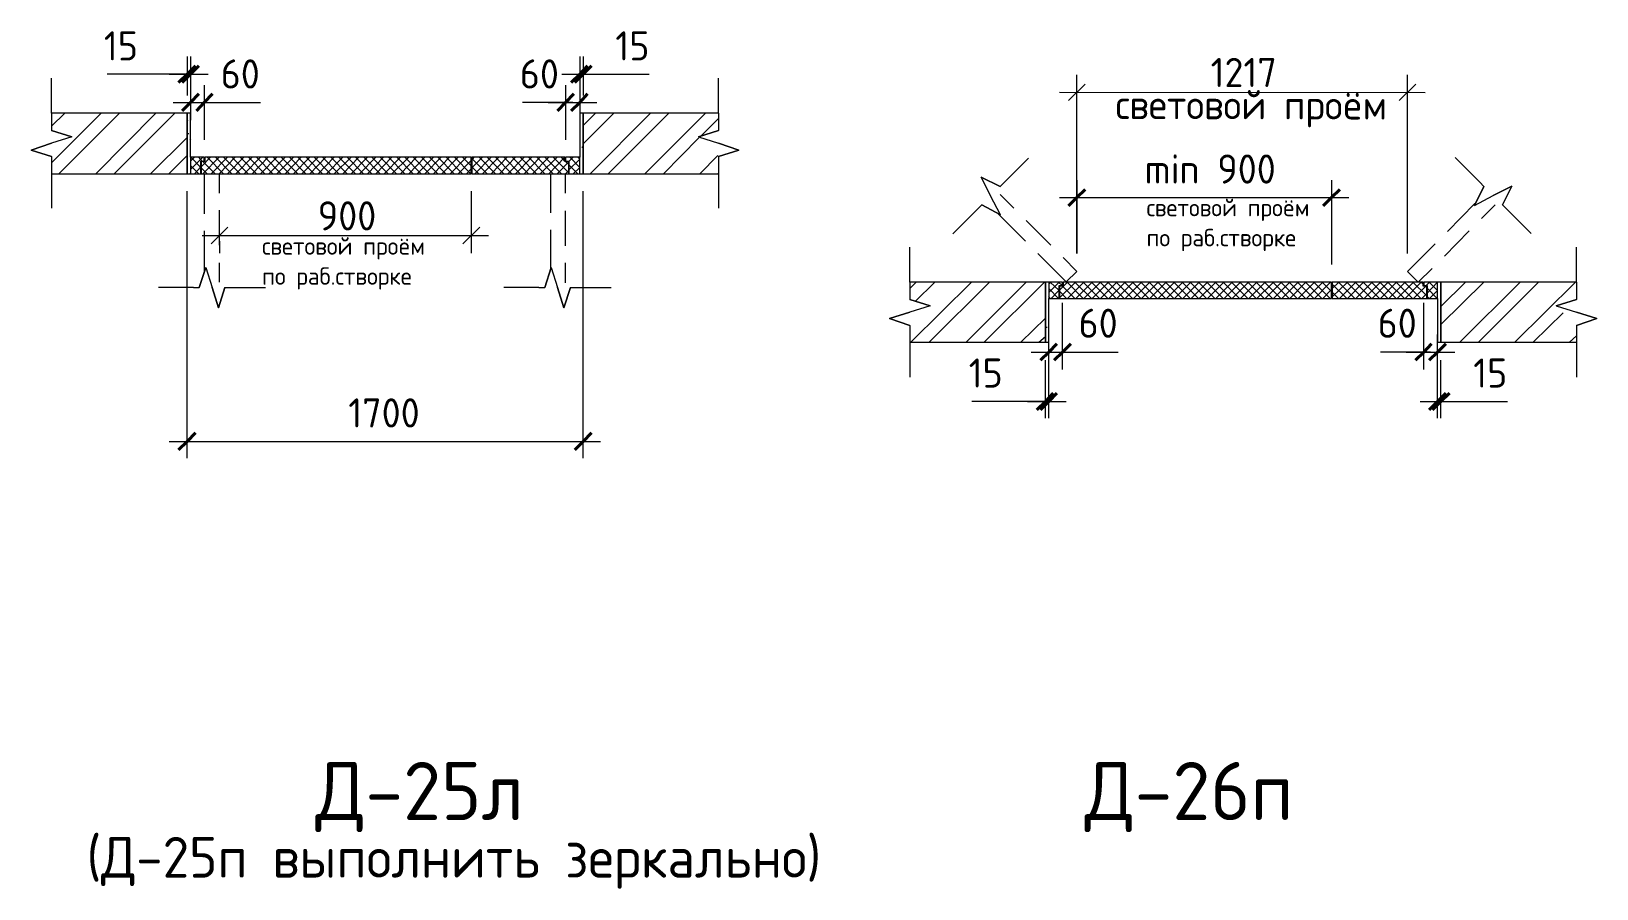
# Model space of a CAD drawing. Header units: millimetres. Extents: x -11345 to 411485, y -9810 to 73012.
# Drawn here: x -3623.7 to -3489.2, y 70208.7 to 70282.4 of the extents above; entities that cross this region are included whole.
import ezdxf

# ---------------------------------------------------------------- set-up
doc = ezdxf.new("R2010")
doc.units = ezdxf.units.MM
for name, color, linetype in [('PDF _0', 7, 'Continuous'), ('PDF _Аннотация', 7, 'Continuous'), ('PDF _Линии', 7, 'Continuous'), ('PDF _Размеры', 7, 'Continuous'), ('PDF _Размеры-50', 7, 'Continuous'), ('PDF _Текст', 7, 'Continuous'), ('PDF _Узлы', 7, 'Continuous')]:
    doc.layers.add(name, color=color, linetype=linetype)
doc.styles.add('PDF GOST Common', font='GOST_Common.ttf')

msp = doc.modelspace()

# ---------------------------------------------------------------- linework, layer by layer
at = {"layer": 'PDF _0', "lineweight": 20}
for points in [[(-3533.15165, 70277.829), (-3534.59097, 70276.43201)], [(-3506.18548, 70276.43201), (-3504.74615, 70277.829)], [(-3606.8112, 70265.55241), (-3608.25053, 70264.11308)], [(-3586.61832, 70264.11308), (-3585.179, 70265.55241)]]:
    msp.add_lwpolyline(points, dxfattribs=at)
at = {"layer": 'PDF _Аннотация', "lineweight": 20}
for points in [[(-3621.96644, 70275.33135), (-3621.96644, 70278.337)], [(-3564.64746, 70275.33135), (-3564.64746, 70278.337)], [(-3620.23079, 70273.29936), (-3621.96644, 70273.84969), (-3620.23079, 70273.29936), (-3621.96644, 70272.74903), (-3623.7021, 70272.15637), (-3621.96644, 70271.60604), (-3623.7021, 70272.15637), (-3621.96644, 70272.74903)], [(-3566.38311, 70273.29936), (-3564.64746, 70273.84969), (-3566.38311, 70273.29936), (-3564.64746, 70272.74903), (-3562.9118, 70272.15637), (-3564.64746, 70271.60604), (-3562.9118, 70272.15637), (-3564.64746, 70272.74903)], [(-3540.1366, 70269.36239), (-3538.01995, 70271.47904)], [(-3499.24285, 70269.40472), (-3501.35951, 70271.52137)], [(-3621.96644, 70270.12438), (-3621.96644, 70267.16106)], [(-3564.64746, 70270.12438), (-3564.64746, 70267.16106)], [(-3540.43294, 70266.61073), (-3542.04159, 70267.4574), (-3540.43294, 70266.61073), (-3541.2796, 70268.21939), (-3542.08393, 70269.82805), (-3540.47527, 70269.02372), (-3542.08393, 70269.82805), (-3541.2796, 70268.21939)], [(-3499.70852, 70267.41506), (-3498.90419, 70269.02372), (-3499.70852, 70267.41506), (-3498.09986, 70268.26173), (-3496.4912, 70269.06605), (-3497.29553, 70267.4574), (-3496.4912, 70269.06605), (-3498.09986, 70268.26173)], [(-3542.42259, 70267.0764), (-3544.53924, 70264.95974)], [(-3496.95687, 70267.11873), (-3494.84021, 70265.00208)], [(-3548.22222, 70260.8111), (-3548.22222, 70263.81675)], [(-3490.94557, 70260.8111), (-3490.94557, 70263.81675)], [(-3608.71619, 70262.0811), (-3609.26652, 70260.34544), (-3608.71619, 70262.0811), (-3608.16586, 70260.34544), (-3607.61553, 70258.60978), (-3607.0652, 70260.34544), (-3607.61553, 70258.60978), (-3608.16586, 70260.34544)], [(-3579.0407, 70262.0811), (-3579.59103, 70260.34544), (-3579.0407, 70262.0811), (-3578.49037, 70260.34544), (-3577.94004, 70258.60978), (-3577.38971, 70260.34544), (-3577.94004, 70258.60978), (-3578.49037, 70260.34544)], [(-3609.77452, 70260.34544), (-3612.78016, 70260.34544)], [(-3606.59954, 70260.34544), (-3603.59389, 70260.34544)], [(-3580.09903, 70260.34544), (-3583.10468, 70260.34544)], [(-3576.88172, 70260.34544), (-3573.87607, 70260.34544)], [(-3546.48657, 70258.77912), (-3548.22222, 70259.32945), (-3546.48657, 70258.77912), (-3548.22222, 70258.22879), (-3549.95788, 70257.67846), (-3548.22222, 70257.08579), (-3549.95788, 70257.67846), (-3548.22222, 70258.22879)], [(-3492.68122, 70258.77912), (-3490.94557, 70259.32945), (-3492.68122, 70258.77912), (-3490.94557, 70258.22879), (-3489.20991, 70257.67846), (-3490.94557, 70257.08579), (-3489.20991, 70257.67846), (-3490.94557, 70258.22879)], [(-3548.22222, 70255.64647), (-3548.22222, 70252.64082)], [(-3490.94557, 70255.64647), (-3490.94557, 70252.64082)]]:
    msp.add_lwpolyline(points, dxfattribs=at)
at = {"layer": 'PDF _Линии', "lineweight": 9}
for points in [[(-3621.96644, 70270.12438), (-3610.32485, 70270.12438), (-3610.32485, 70275.33135), (-3621.96644, 70275.33135)], [(-3610.02851, 70271.56371), (-3610.02851, 70275.33135), (-3610.32485, 70275.33135), (-3610.32485, 70270.12438), (-3610.02851, 70270.12438)], [(-3576.58538, 70270.12438), (-3576.28905, 70270.12438), (-3576.28905, 70275.33135), (-3576.58538, 70275.33135), (-3576.58538, 70271.56371)], [(-3564.64746, 70275.33135), (-3576.28905, 70275.33135), (-3576.28905, 70270.12438), (-3564.64746, 70270.12438)], [(-3548.22222, 70255.64647), (-3536.58063, 70255.64647), (-3536.58063, 70260.8111), (-3548.22222, 70260.8111)], [(-3536.28429, 70260.8111), (-3536.58063, 70260.8111), (-3536.58063, 70255.64647), (-3536.28429, 70255.64647), (-3536.28429, 70259.41411)], [(-3502.8835, 70259.41411), (-3502.8835, 70255.64647), (-3502.58716, 70255.64647), (-3502.58716, 70260.8111), (-3502.8835, 70260.8111)], [(-3490.94557, 70260.8111), (-3502.58716, 70260.8111), (-3502.58716, 70255.64647), (-3490.94557, 70255.64647)]]:
    msp.add_lwpolyline(points, dxfattribs=at)
for points in [[(-3609.13952, 70270.12438), (-3609.13952, 70271.22504), (-3608.84319, 70271.22504), (-3608.84319, 70271.56371), (-3610.02851, 70271.56371), (-3610.02851, 70270.12438)], [(-3585.89866, 70270.12438), (-3585.89866, 70271.56371), (-3608.80086, 70271.56371), (-3608.80086, 70271.18271), (-3609.09719, 70271.18271), (-3609.09719, 70270.12438)], [(-3585.85633, 70271.56371), (-3585.85633, 70270.12438), (-3577.51671, 70270.12438), (-3577.51671, 70271.18271), (-3577.85538, 70271.18271), (-3577.85538, 70271.56371)], [(-3577.51671, 70270.12438), (-3576.58538, 70270.12438), (-3576.58538, 70271.56371), (-3577.81304, 70271.56371), (-3577.81304, 70271.22504), (-3577.51671, 70271.22504)], [(-3535.3953, 70259.41411), (-3535.3953, 70260.51477), (-3535.09897, 70260.51477), (-3535.09897, 70260.8111), (-3536.28429, 70260.8111), (-3536.28429, 70259.41411)], [(-3511.98511, 70259.41411), (-3511.98511, 70260.8111), (-3535.05663, 70260.8111), (-3535.05663, 70260.47244), (-3535.35297, 70260.47244), (-3535.35297, 70259.41411)], [(-3511.94277, 70260.8111), (-3511.94277, 70259.41411), (-3503.81482, 70259.41411), (-3503.81482, 70260.47244), (-3504.11116, 70260.47244), (-3504.11116, 70260.8111)], [(-3503.77249, 70259.41411), (-3502.8835, 70259.41411), (-3502.8835, 70260.8111), (-3504.06882, 70260.8111), (-3504.06882, 70260.51477), (-3503.77249, 70260.51477)]]:
    msp.add_lwpolyline(points, close=True, dxfattribs=at)
at = {"layer": 'PDF _Линии', "lineweight": 20}
for points in [[(-3608.84319, 70270.12438), (-3608.84319, 70266.6954)], [(-3607.53086, 70268.47339), (-3607.53086, 70270.12438)], [(-3579.08304, 70270.12438), (-3579.08304, 70266.78007)], [(-3577.81304, 70268.47339), (-3577.81304, 70270.12438)], [(-3540.47527, 70268.34639), (-3539.28994, 70267.16106)], [(-3607.53086, 70263.98608), (-3607.53086, 70266.99173)], [(-3577.81304, 70263.94375), (-3577.81304, 70266.9494)], [(-3502.03683, 70265.17141), (-3499.66618, 70267.5844)], [(-3497.93053, 70267.4574), (-3499.11585, 70266.27207)], [(-3538.27395, 70264.32475), (-3540.68693, 70266.73773)], [(-3538.23162, 70266.10274), (-3536.11496, 70263.98608)], [(-3608.84319, 70265.21374), (-3608.84319, 70261.78476)], [(-3579.08304, 70265.29841), (-3579.08304, 70261.91176)], [(-3503.34916, 70261.99643), (-3504.53449, 70260.8111), (-3505.46581, 70261.74243), (-3503.09516, 70264.11308)], [(-3500.17418, 70265.21374), (-3502.29083, 70263.05476)], [(-3535.05663, 70262.92776), (-3533.87131, 70261.74243), (-3534.80264, 70260.85344), (-3537.21562, 70263.26642)], [(-3607.53086, 70260.8111), (-3607.53086, 70262.46209)], [(-3577.81304, 70260.76877), (-3577.81304, 70262.46209)]]:
    msp.add_lwpolyline(points, dxfattribs=at)
at = {"layer": 'PDF _Размеры', "lineweight": 20}
for points in [[(-3533.87131, 70263.26642), (-3533.87131, 70278.63333)], [(-3505.46581, 70263.26642), (-3505.46581, 70278.63333)], [(-3535.35297, 70277.15167), (-3503.94182, 70277.10934)], [(-3585.89866, 70268.64272), (-3585.89866, 70263.30875)], [(-3609.01252, 70264.83275), (-3584.417, 70264.83275)], [(-3607.53086, 70264.32475), (-3607.53086, 70263.30875)]]:
    msp.add_lwpolyline(points, dxfattribs=at)
at = {"layer": 'PDF _Размеры-50', "lineweight": 40}
for points in [[(-3611.04451, 70277.956), (-3610.32485, 70278.67566), (-3609.60518, 70279.39532)], [(-3610.74818, 70277.956), (-3610.02851, 70278.67566), (-3609.30885, 70279.39532)], [(-3577.30505, 70277.956), (-3576.58538, 70278.67566), (-3575.90805, 70279.39532)], [(-3577.00871, 70277.956), (-3576.28905, 70278.67566), (-3575.56939, 70279.39532)], [(-3610.74818, 70275.54301), (-3610.02851, 70276.26268), (-3609.30885, 70276.98234)], [(-3609.52052, 70275.54301), (-3608.84319, 70276.26268), (-3608.12353, 70276.98234)], [(-3578.49037, 70275.54301), (-3577.81304, 70276.26268), (-3577.09338, 70276.98234)], [(-3577.30505, 70275.54301), (-3576.58538, 70276.26268), (-3575.90805, 70276.98234)], [(-3534.59097, 70267.37273), (-3533.87131, 70268.09239), (-3533.15165, 70268.76972)], [(-3512.70477, 70267.37273), (-3511.98511, 70268.09239), (-3511.26545, 70268.76972)], [(-3537.00396, 70254.12248), (-3536.28429, 70254.79981), (-3535.60696, 70255.51947)], [(-3535.81863, 70254.12248), (-3535.09897, 70254.79981), (-3534.37931, 70255.51947)], [(-3504.78848, 70254.12248), (-3504.06882, 70254.79981), (-3503.39149, 70255.51947)], [(-3503.60316, 70254.12248), (-3502.8835, 70254.79981), (-3502.16383, 70255.51947)], [(-3537.30029, 70249.84684), (-3536.58063, 70250.5665), (-3535.9033, 70251.28616)], [(-3537.00396, 70249.84684), (-3536.28429, 70250.5665), (-3535.60696, 70251.28616)], [(-3503.60316, 70249.84684), (-3502.8835, 70250.5665), (-3502.16383, 70251.28616)], [(-3503.30683, 70249.84684), (-3502.58716, 70250.5665), (-3501.8675, 70251.28616)], [(-3611.04451, 70246.41786), (-3610.32485, 70247.13752), (-3609.60518, 70247.85718)], [(-3577.00871, 70246.41786), (-3576.28905, 70247.13752), (-3575.56939, 70247.85718)]]:
    msp.add_lwpolyline(points, dxfattribs=at)
at = {"layer": 'PDF _Размеры-50', "lineweight": 20}
for points in [[(-3610.32485, 70280.19965), (-3610.32485, 70278.67566), (-3610.32485, 70276.85534)], [(-3610.02851, 70280.19965), (-3610.02851, 70278.67566), (-3610.02851, 70276.85534), (-3610.02851, 70276.26268), (-3610.02851, 70274.73869)], [(-3576.58538, 70280.19965), (-3576.58538, 70278.67566), (-3576.58538, 70276.85534), (-3576.58538, 70276.26268), (-3576.58538, 70274.73869)], [(-3576.28905, 70280.19965), (-3576.28905, 70278.67566), (-3576.28905, 70276.85534)], [(-3610.15551, 70278.67566), (-3614.51582, 70278.67566), (-3617.1828, 70278.67566)], [(-3611.84884, 70278.67566), (-3608.50452, 70278.67566)], [(-3608.84319, 70277.74433), (-3608.84319, 70276.26268), (-3608.84319, 70273.04536)], [(-3578.10937, 70278.67566), (-3574.80739, 70278.67566)], [(-3577.81304, 70277.74433), (-3577.81304, 70276.26268), (-3577.81304, 70273.04536)], [(-3576.45838, 70278.67566), (-3573.2834, 70278.67566), (-3570.61642, 70278.67566)], [(-3611.51017, 70276.26268), (-3607.3192, 70276.26268)], [(-3609.43585, 70276.26268), (-3607.1922, 70276.26268), (-3604.01722, 70276.26268)], [(-3577.17805, 70276.26268), (-3578.36337, 70276.26268), (-3581.49602, 70276.26268)], [(-3579.2947, 70276.26268), (-3575.10373, 70276.26268)], [(-3533.87131, 70269.57405), (-3533.87131, 70268.09239), (-3533.87131, 70263.26642)], [(-3511.98511, 70269.57405), (-3511.98511, 70268.09239), (-3511.98511, 70262.33509)], [(-3610.32485, 70245.69819), (-3610.32485, 70247.13752), (-3610.32485, 70268.64272)], [(-3576.28905, 70245.69819), (-3576.28905, 70247.13752), (-3576.28905, 70268.64272)], [(-3535.35297, 70268.09239), (-3510.50345, 70268.09239)], [(-3535.09897, 70253.31815), (-3535.09897, 70254.79981), (-3535.09897, 70259.03311)], [(-3504.06882, 70253.31815), (-3504.06882, 70254.79981), (-3504.06882, 70259.03311)], [(-3536.28429, 70249.12717), (-3536.28429, 70250.5665), (-3536.28429, 70254.12248), (-3536.28429, 70254.79981), (-3536.28429, 70256.3238)], [(-3502.8835, 70249.12717), (-3502.8835, 70250.5665), (-3502.8835, 70254.12248), (-3502.8835, 70254.79981), (-3502.8835, 70256.3238)], [(-3537.80828, 70254.79981), (-3533.61731, 70254.79981)], [(-3535.69163, 70254.79981), (-3533.44798, 70254.79981), (-3530.31533, 70254.79981)], [(-3503.47616, 70254.79981), (-3504.61915, 70254.79981), (-3507.79413, 70254.79981)], [(-3505.59281, 70254.79981), (-3501.40184, 70254.79981)], [(-3536.58063, 70249.12717), (-3536.58063, 70250.5665), (-3536.58063, 70254.12248)], [(-3502.58716, 70249.12717), (-3502.58716, 70250.5665), (-3502.58716, 70254.12248)], [(-3536.45363, 70250.5665), (-3540.22127, 70250.5665), (-3542.88825, 70250.5665)], [(-3538.10462, 70250.5665), (-3534.80264, 70250.5665)], [(-3504.36515, 70250.5665), (-3501.06317, 70250.5665)], [(-3502.71416, 70250.5665), (-3499.58152, 70250.5665), (-3496.8722, 70250.5665)], [(-3611.84884, 70247.13752), (-3574.80739, 70247.13752)]]:
    msp.add_lwpolyline(points, dxfattribs=at)
at = {"layer": 'PDF _Узлы', "lineweight": 9}
for points in [[(-3621.96644, 70271.05571), (-3617.6908, 70275.33135)], [(-3621.96644, 70274.23069), (-3620.82345, 70275.33135)], [(-3621.33145, 70270.12438), (-3616.12448, 70275.33135)], [(-3618.15647, 70270.12438), (-3612.99183, 70275.33135)], [(-3616.59014, 70270.12438), (-3611.38317, 70275.33135)], [(-3576.28905, 70274.27302), (-3575.23073, 70275.33135)], [(-3576.28905, 70272.7067), (-3573.6644, 70275.33135)], [(-3575.69639, 70270.12438), (-3570.48942, 70275.33135)], [(-3574.13007, 70270.12438), (-3568.9231, 70275.33135)], [(-3570.99742, 70270.12438), (-3565.79045, 70275.33135)], [(-3566.21378, 70273.34169), (-3564.64746, 70274.86569)], [(-3610.28251, 70274.69635), (-3610.32485, 70274.61169)], [(-3610.32485, 70273.59569), (-3610.15551, 70273.59569)], [(-3613.45749, 70270.12438), (-3610.32485, 70273.25703)], [(-3610.02851, 70273.0877), (-3610.07085, 70273.00303)], [(-3576.28905, 70272.53737), (-3576.41605, 70272.36803)], [(-3569.38876, 70270.12438), (-3566.34078, 70273.2147)], [(-3611.89117, 70270.12438), (-3610.32485, 70271.6907)], [(-3610.02851, 70271.22504), (-3609.68985, 70271.56371)], [(-3610.02851, 70270.50538), (-3608.97019, 70271.56371)], [(-3609.30885, 70270.12438), (-3610.02851, 70270.84404)], [(-3609.13952, 70270.67471), (-3609.98618, 70271.56371)], [(-3609.01252, 70271.22504), (-3609.30885, 70271.56371)], [(-3609.09719, 70270.71704), (-3608.29286, 70271.56371)], [(-3608.97019, 70270.12438), (-3607.5732, 70271.56371)], [(-3607.91186, 70270.12438), (-3608.97019, 70271.18271)], [(-3607.1922, 70270.12438), (-3608.58919, 70271.56371)], [(-3608.25053, 70270.12438), (-3606.85353, 70271.56371)], [(-3606.47254, 70270.12438), (-3607.86953, 70271.56371)], [(-3607.5732, 70270.12438), (-3606.1762, 70271.56371)], [(-3605.75287, 70270.12438), (-3607.1922, 70271.56371)], [(-3606.85353, 70270.12438), (-3605.45654, 70271.56371)], [(-3605.07554, 70270.12438), (-3606.47254, 70271.56371)], [(-3606.13387, 70270.12438), (-3604.73688, 70271.56371)], [(-3604.35588, 70270.12438), (-3605.75287, 70271.56371)], [(-3605.41421, 70270.12438), (-3604.01722, 70271.56371)], [(-3603.63622, 70270.12438), (-3605.03321, 70271.56371)], [(-3604.73688, 70270.12438), (-3603.33989, 70271.56371)], [(-3602.95889, 70270.12438), (-3604.35588, 70271.56371)], [(-3604.01722, 70270.12438), (-3602.62023, 70271.56371)], [(-3602.23923, 70270.12438), (-3603.63622, 70271.56371)], [(-3603.29756, 70270.12438), (-3601.90056, 70271.56371)], [(-3601.51957, 70270.12438), (-3602.91656, 70271.56371)], [(-3602.62023, 70270.12438), (-3601.1809, 70271.56371)], [(-3600.7999, 70270.12438), (-3602.23923, 70271.56371)], [(-3601.90056, 70270.12438), (-3600.50357, 70271.56371)], [(-3600.12257, 70270.12438), (-3601.51957, 70271.56371)], [(-3601.1809, 70270.12438), (-3599.78391, 70271.56371)], [(-3599.40291, 70270.12438), (-3600.7999, 70271.56371)], [(-3600.46124, 70270.12438), (-3599.06425, 70271.56371)], [(-3598.68325, 70270.12438), (-3600.08024, 70271.56371)], [(-3599.78391, 70270.12438), (-3598.38692, 70271.56371)], [(-3598.00592, 70270.12438), (-3599.40291, 70271.56371)], [(-3599.06425, 70270.12438), (-3597.66726, 70271.56371)], [(-3597.28626, 70270.12438), (-3598.68325, 70271.56371)], [(-3598.34459, 70270.12438), (-3596.94759, 70271.56371)], [(-3596.5666, 70270.12438), (-3597.96359, 70271.56371)], [(-3597.66726, 70270.12438), (-3596.22793, 70271.56371)], [(-3595.84693, 70270.12438), (-3597.28626, 70271.56371)], [(-3596.94759, 70270.12438), (-3595.5506, 70271.56371)], [(-3595.1696, 70270.12438), (-3596.5666, 70271.56371)], [(-3596.22793, 70270.12438), (-3594.83094, 70271.56371)], [(-3594.44994, 70270.12438), (-3595.84693, 70271.56371)], [(-3595.50827, 70270.12438), (-3594.11128, 70271.56371)], [(-3593.73028, 70270.12438), (-3595.12727, 70271.56371)], [(-3594.83094, 70270.12438), (-3593.43395, 70271.56371)], [(-3593.05295, 70270.12438), (-3594.44994, 70271.56371)], [(-3594.11128, 70270.12438), (-3592.71429, 70271.56371)], [(-3592.33329, 70270.12438), (-3593.73028, 70271.56371)], [(-3593.39162, 70270.12438), (-3591.99462, 70271.56371)], [(-3591.61363, 70270.12438), (-3593.01062, 70271.56371)], [(-3592.71429, 70270.12438), (-3591.27496, 70271.56371)], [(-3590.89396, 70270.12438), (-3592.29096, 70271.56371)], [(-3591.99462, 70270.12438), (-3590.59763, 70271.56371)], [(-3590.21663, 70270.12438), (-3591.61363, 70271.56371)], [(-3591.27496, 70270.12438), (-3589.87797, 70271.56371)], [(-3589.49697, 70270.12438), (-3590.89396, 70271.56371)], [(-3590.5553, 70270.12438), (-3589.15831, 70271.56371)], [(-3588.77731, 70270.12438), (-3590.1743, 70271.56371)], [(-3589.87797, 70270.12438), (-3588.48098, 70271.56371)], [(-3588.09998, 70270.12438), (-3589.49697, 70271.56371)], [(-3589.15831, 70270.12438), (-3587.76132, 70271.56371)], [(-3587.38032, 70270.12438), (-3588.77731, 70271.56371)], [(-3588.43865, 70270.12438), (-3587.04165, 70271.56371)], [(-3586.66066, 70270.12438), (-3588.05765, 70271.56371)], [(-3587.71898, 70270.12438), (-3586.32199, 70271.56371)], [(-3585.94099, 70270.12438), (-3587.33799, 70271.56371)], [(-3587.04165, 70270.12438), (-3585.89866, 70271.26737)], [(-3585.89866, 70270.80171), (-3586.66066, 70271.56371)], [(-3585.89866, 70271.52137), (-3585.94099, 70271.56371)], [(-3585.85633, 70271.30971), (-3585.64466, 70271.56371)], [(-3585.85633, 70270.63238), (-3584.925, 70271.56371)], [(-3584.544, 70270.12438), (-3585.85633, 70271.43671)], [(-3585.60233, 70270.12438), (-3584.20534, 70271.56371)], [(-3583.82434, 70270.12438), (-3585.22133, 70271.56371)], [(-3584.925, 70270.12438), (-3583.52801, 70271.56371)], [(-3583.10468, 70270.12438), (-3584.544, 70271.56371)], [(-3584.20534, 70270.12438), (-3582.80835, 70271.56371)], [(-3582.42735, 70270.12438), (-3583.82434, 70271.56371)], [(-3583.48568, 70270.12438), (-3582.08868, 70271.56371)], [(-3581.70769, 70270.12438), (-3583.10468, 70271.56371)], [(-3582.76601, 70270.12438), (-3581.36902, 70271.56371)], [(-3580.98802, 70270.12438), (-3582.38502, 70271.56371)], [(-3582.08868, 70270.12438), (-3580.69169, 70271.56371)], [(-3580.31069, 70270.12438), (-3581.70769, 70271.56371)], [(-3581.36902, 70270.12438), (-3579.97203, 70271.56371)], [(-3579.59103, 70270.12438), (-3580.98802, 70271.56371)], [(-3580.64936, 70270.12438), (-3579.25237, 70271.56371)], [(-3578.87137, 70270.12438), (-3580.26836, 70271.56371)], [(-3579.97203, 70270.12438), (-3578.53271, 70271.56371)], [(-3578.15171, 70270.12438), (-3579.59103, 70271.56371)], [(-3579.25237, 70270.12438), (-3577.85538, 70271.56371)], [(-3577.51671, 70270.20905), (-3578.87137, 70271.56371)], [(-3578.53271, 70270.12438), (-3577.51671, 70271.14037)], [(-3577.85538, 70271.22504), (-3578.15171, 70271.56371)], [(-3577.51671, 70270.92871), (-3577.81304, 70271.18271)], [(-3577.51671, 70271.18271), (-3577.13571, 70271.56371)], [(-3577.51671, 70270.46305), (-3576.58538, 70271.39437), (-3576.75472, 70271.56371)], [(-3576.75472, 70270.12438), (-3577.51671, 70270.88638)], [(-3577.13571, 70270.12438), (-3576.58538, 70270.67471), (-3577.43205, 70271.56371)], [(-3566.25611, 70270.12438), (-3564.73212, 70271.6907)], [(-3610.02851, 70270.12438), (-3610.02851, 70270.16671)], [(-3609.68985, 70270.12438), (-3609.13952, 70270.71704)], [(-3608.58919, 70270.12438), (-3609.09719, 70270.63238)], [(-3586.32199, 70270.12438), (-3585.89866, 70270.54771)], [(-3585.26366, 70270.12438), (-3585.85633, 70270.71704)], [(-3577.81304, 70270.12438), (-3577.51671, 70270.42071)], [(-3577.47438, 70270.12438), (-3577.51671, 70270.16671)], [(-3564.68979, 70270.12438), (-3564.64746, 70270.16671)], [(-3548.22222, 70260.26077), (-3547.67189, 70260.8111)], [(-3548.13756, 70255.64647), (-3542.93059, 70260.8111)], [(-3547.75656, 70259.16011), (-3546.06323, 70260.8111)], [(-3546.57123, 70255.64647), (-3541.36426, 70260.8111)], [(-3543.39625, 70255.64647), (-3538.23162, 70260.8111)], [(-3541.82993, 70255.64647), (-3536.66529, 70260.8111)], [(-3536.28429, 70260.64177), (-3536.11496, 70260.8111)], [(-3536.28429, 70259.92211), (-3535.3953, 70260.8111)], [(-3535.43763, 70259.41411), (-3536.28429, 70260.26077)], [(-3535.3953, 70260.09144), (-3536.15729, 70260.8111)], [(-3536.07263, 70259.41411), (-3535.3953, 70260.13377)], [(-3535.1413, 70260.51477), (-3535.43763, 70260.8111)], [(-3535.35297, 70260.13377), (-3534.67564, 70260.8111)], [(-3535.35297, 70259.45644), (-3533.99831, 70260.8111)], [(-3534.04064, 70259.41411), (-3535.09897, 70260.47244)], [(-3533.32098, 70259.41411), (-3534.71797, 70260.8111)], [(-3534.67564, 70259.41411), (-3533.27865, 70260.8111)], [(-3532.60132, 70259.41411), (-3534.04064, 70260.8111)], [(-3533.95597, 70259.41411), (-3532.55898, 70260.8111)], [(-3531.92399, 70259.41411), (-3533.32098, 70260.8111)], [(-3533.27865, 70259.41411), (-3531.83932, 70260.8111)], [(-3531.20432, 70259.41411), (-3532.60132, 70260.8111)], [(-3532.55898, 70259.41411), (-3531.16199, 70260.8111)], [(-3530.48466, 70259.41411), (-3531.88165, 70260.8111)], [(-3531.83932, 70259.41411), (-3530.44233, 70260.8111)], [(-3529.80733, 70259.41411), (-3531.20432, 70260.8111)], [(-3531.11966, 70259.41411), (-3529.72267, 70260.8111)], [(-3529.08767, 70259.41411), (-3530.48466, 70260.8111)], [(-3530.44233, 70259.41411), (-3529.04534, 70260.8111)], [(-3528.36801, 70259.41411), (-3529.765, 70260.8111)], [(-3529.72267, 70259.41411), (-3528.32568, 70260.8111)], [(-3527.69068, 70259.41411), (-3529.08767, 70260.8111)], [(-3529.003, 70259.41411), (-3527.60601, 70260.8111)], [(-3526.97102, 70259.41411), (-3528.36801, 70260.8111)], [(-3528.32568, 70259.41411), (-3526.88635, 70260.8111)], [(-3526.25135, 70259.41411), (-3527.64835, 70260.8111)], [(-3527.60601, 70259.41411), (-3526.20902, 70260.8111)], [(-3525.53169, 70259.41411), (-3526.92868, 70260.8111)], [(-3526.88635, 70259.41411), (-3525.48936, 70260.8111)], [(-3524.85436, 70259.41411), (-3526.25135, 70260.8111)], [(-3526.16669, 70259.41411), (-3524.7697, 70260.8111)], [(-3524.1347, 70259.41411), (-3525.53169, 70260.8111)], [(-3525.48936, 70259.41411), (-3524.09237, 70260.8111)], [(-3523.41504, 70259.41411), (-3524.81203, 70260.8111)], [(-3524.7697, 70259.41411), (-3523.37271, 70260.8111)], [(-3522.73771, 70259.41411), (-3524.1347, 70260.8111)], [(-3524.05003, 70259.41411), (-3522.65304, 70260.8111)], [(-3522.01805, 70259.41411), (-3523.41504, 70260.8111)], [(-3523.37271, 70259.41411), (-3521.93338, 70260.8111)], [(-3521.29838, 70259.41411), (-3522.69538, 70260.8111)], [(-3522.65304, 70259.41411), (-3521.25605, 70260.8111)], [(-3520.57872, 70259.41411), (-3521.97571, 70260.8111)], [(-3521.93338, 70259.41411), (-3520.53639, 70260.8111)], [(-3519.90139, 70259.41411), (-3521.29838, 70260.8111)], [(-3521.21372, 70259.41411), (-3519.81673, 70260.8111)], [(-3519.18173, 70259.41411), (-3520.57872, 70260.8111)], [(-3520.53639, 70259.41411), (-3519.1394, 70260.8111)], [(-3518.46207, 70259.41411), (-3519.85906, 70260.8111)], [(-3519.81673, 70259.41411), (-3518.41974, 70260.8111)], [(-3517.78474, 70259.41411), (-3519.18173, 70260.8111)], [(-3519.09706, 70259.41411), (-3517.70007, 70260.8111)], [(-3517.06508, 70259.41411), (-3518.46207, 70260.8111)], [(-3518.41974, 70259.41411), (-3516.98041, 70260.8111)], [(-3516.34541, 70259.41411), (-3517.74241, 70260.8111)], [(-3517.70007, 70259.41411), (-3516.30308, 70260.8111)], [(-3515.62575, 70259.41411), (-3517.02274, 70260.8111)], [(-3516.98041, 70259.41411), (-3515.58342, 70260.8111)], [(-3514.94842, 70259.41411), (-3516.34541, 70260.8111)], [(-3516.26075, 70259.41411), (-3514.86376, 70260.8111)], [(-3514.22876, 70259.41411), (-3515.62575, 70260.8111)], [(-3515.58342, 70259.41411), (-3514.18643, 70260.8111)], [(-3513.5091, 70259.41411), (-3514.90609, 70260.8111)], [(-3514.86376, 70259.41411), (-3513.46677, 70260.8111)], [(-3512.83177, 70259.41411), (-3514.22876, 70260.8111)], [(-3514.14409, 70259.41411), (-3512.7471, 70260.8111)], [(-3512.11211, 70259.41411), (-3513.5091, 70260.8111)], [(-3513.46677, 70259.41411), (-3512.06977, 70260.8111)], [(-3511.98511, 70260.00677), (-3512.78944, 70260.8111)], [(-3512.7471, 70259.41411), (-3511.98511, 70260.17611)], [(-3511.98511, 70260.72644), (-3512.11211, 70260.8111)], [(-3511.94277, 70260.26077), (-3511.35011, 70260.8111)], [(-3511.94277, 70259.54111), (-3510.63045, 70260.8111)], [(-3510.67278, 70259.41411), (-3511.94277, 70260.64177)], [(-3509.99545, 70259.41411), (-3511.39244, 70260.8111)], [(-3511.30778, 70259.41411), (-3509.91079, 70260.8111)], [(-3509.27579, 70259.41411), (-3510.67278, 70260.8111)], [(-3510.63045, 70259.41411), (-3509.23346, 70260.8111)], [(-3508.55613, 70259.41411), (-3509.95312, 70260.8111)], [(-3509.91079, 70259.41411), (-3508.5138, 70260.8111)], [(-3507.8788, 70259.41411), (-3509.27579, 70260.8111)], [(-3509.19112, 70259.41411), (-3507.79413, 70260.8111)], [(-3507.15914, 70259.41411), (-3508.55613, 70260.8111)], [(-3508.5138, 70259.41411), (-3507.1168, 70260.8111)], [(-3506.43947, 70259.41411), (-3507.83647, 70260.8111)], [(-3507.79413, 70259.41411), (-3506.39714, 70260.8111)], [(-3505.71981, 70259.41411), (-3507.15914, 70260.8111)], [(-3507.07447, 70259.41411), (-3505.67748, 70260.8111)], [(-3505.04248, 70259.41411), (-3506.43947, 70260.8111)], [(-3506.35481, 70259.41411), (-3504.95782, 70260.8111)], [(-3504.32282, 70259.41411), (-3505.71981, 70260.8111)], [(-3505.67748, 70259.41411), (-3504.28049, 70260.8111)], [(-3503.81482, 70259.62578), (-3505.00015, 70260.8111)], [(-3504.95782, 70259.41411), (-3503.89949, 70260.47244)], [(-3504.11116, 70260.64177), (-3504.32282, 70260.8111)], [(-3504.02649, 70260.51477), (-3504.06882, 70260.59944)], [(-3503.81482, 70260.34544), (-3503.98416, 70260.47244)], [(-3503.85716, 70260.51477), (-3503.56083, 70260.8111)], [(-3503.77249, 70259.87978), (-3502.8835, 70260.8111)], [(-3502.92583, 70259.41411), (-3503.77249, 70260.30311)], [(-3503.56083, 70259.41411), (-3502.8835, 70260.09144), (-3503.60316, 70260.8111)], [(-3502.8835, 70260.8111), (-3502.8835, 70260.8111)], [(-3502.58716, 70258.73678), (-3500.47051, 70260.8111)], [(-3502.58716, 70257.17046), (-3498.90419, 70260.8111)], [(-3500.97851, 70255.64647), (-3495.77154, 70260.8111)], [(-3499.36985, 70255.64647), (-3494.20522, 70260.8111)], [(-3496.2372, 70255.64647), (-3491.03023, 70260.8111)], [(-3536.15729, 70259.41411), (-3536.28429, 70259.58344)], [(-3534.7603, 70259.41411), (-3535.35297, 70260.04911)], [(-3512.02744, 70259.41411), (-3511.98511, 70259.45644)], [(-3511.39244, 70259.41411), (-3511.94277, 70259.96444)], [(-3504.23815, 70259.41411), (-3503.81482, 70259.83744)], [(-3503.60316, 70259.41411), (-3503.77249, 70259.58344)], [(-3490.9879, 70259.32945), (-3490.94557, 70259.32945)], [(-3538.69728, 70255.64647), (-3536.58063, 70257.72079)], [(-3494.67088, 70255.64647), (-3492.08856, 70258.18645)], [(-3537.13096, 70255.64647), (-3536.58063, 70256.15446)], [(-3536.58063, 70256.95879), (-3536.41129, 70256.95879)], [(-3491.53823, 70255.64647), (-3490.94557, 70256.1968)]]:
    msp.add_lwpolyline(points, dxfattribs=at)
at = {"layer": 'PDF _Узлы', "lineweight": 20}
for points in [[(-3621.96644, 70275.33135), (-3621.96644, 70273.84969)], [(-3564.64746, 70275.33135), (-3564.64746, 70273.84969)], [(-3621.96644, 70271.60604), (-3621.96644, 70270.12438)], [(-3564.64746, 70271.60604), (-3564.64746, 70270.12438)], [(-3540.47527, 70269.02372), (-3540.1366, 70269.36239)], [(-3499.24285, 70269.40472), (-3498.90419, 70269.02372)], [(-3542.42259, 70267.0764), (-3542.04159, 70267.4574)], [(-3497.29553, 70267.4574), (-3496.95687, 70267.11873)], [(-3609.77452, 70260.34544), (-3609.26652, 70260.34544)], [(-3607.0652, 70260.34544), (-3606.59954, 70260.34544)], [(-3580.09903, 70260.34544), (-3579.59103, 70260.34544)], [(-3577.38971, 70260.34544), (-3576.88172, 70260.34544)], [(-3548.22222, 70260.8111), (-3548.22222, 70259.32945)], [(-3490.94557, 70260.8111), (-3490.94557, 70259.32945)], [(-3548.22222, 70257.08579), (-3548.22222, 70255.64647)], [(-3490.94557, 70257.08579), (-3490.94557, 70255.64647)]]:
    msp.add_lwpolyline(points, dxfattribs=at)

# ---------------------------------------------------------------- texts
at = {"layer": 'PDF _Текст', "attachment_point": 4, "style": 'PDF GOST Common'}
for s, insert, char_height in [('15', (-3617.46639, 70281.11773), 2.502301), ('15', (-3573.52285, 70281.11773), 2.502301), ('60', (-3607.43302, 70278.70462), 2.502301), ('60', (-3581.73581, 70278.70462), 2.502301), ('1217', (-3522.38242, 70278.83112), 2.501361), ('min 900', (-3528.05531, 70270.5335), 2.501361), ('900', (-3599.0931, 70266.51221), 2.502301), ('световой проём', (-3527.88594, 70267.02046), 1.5008165), ('световой проём', (-3603.87691, 70263.71865), 1.5013595), ('по раб.створке', (-3527.88594, 70264.43804), 1.5008165), ('по раб.створке', (-3603.87691, 70261.13622), 1.5013595), ('60', (-3533.72816, 70257.28272), 2.501361), ('60', (-3508.03095, 70257.28272), 2.501361), ('15', (-3543.16882, 70253.00691), 2.501361), ('15', (-3499.81799, 70253.00691), 2.501361), ('1700', (-3596.46832, 70249.57829), 2.502301), ('Д-25л', (-3599.30477, 70216.5745), 5.000114), ('Д-26п', (-3533.21385, 70216.5745), 5.000114), ('(Д-25п выполнить зеркально)', (-3618.94809, 70210.92436), 3.5000872)]:
    msp.add_mtext(s, dxfattribs=dict(at, insert=insert, char_height=char_height))
at = {"layer": 'PDF _Текст', "insert": (-3530.5504, 70275.74068), "char_height": 2.5013646, "attachment_point": 4, "rotation": 359.889976, "style": 'PDF GOST Common'}
msp.add_mtext('световой проём', dxfattribs=at)

doc.saveas('drawing.dxf')
